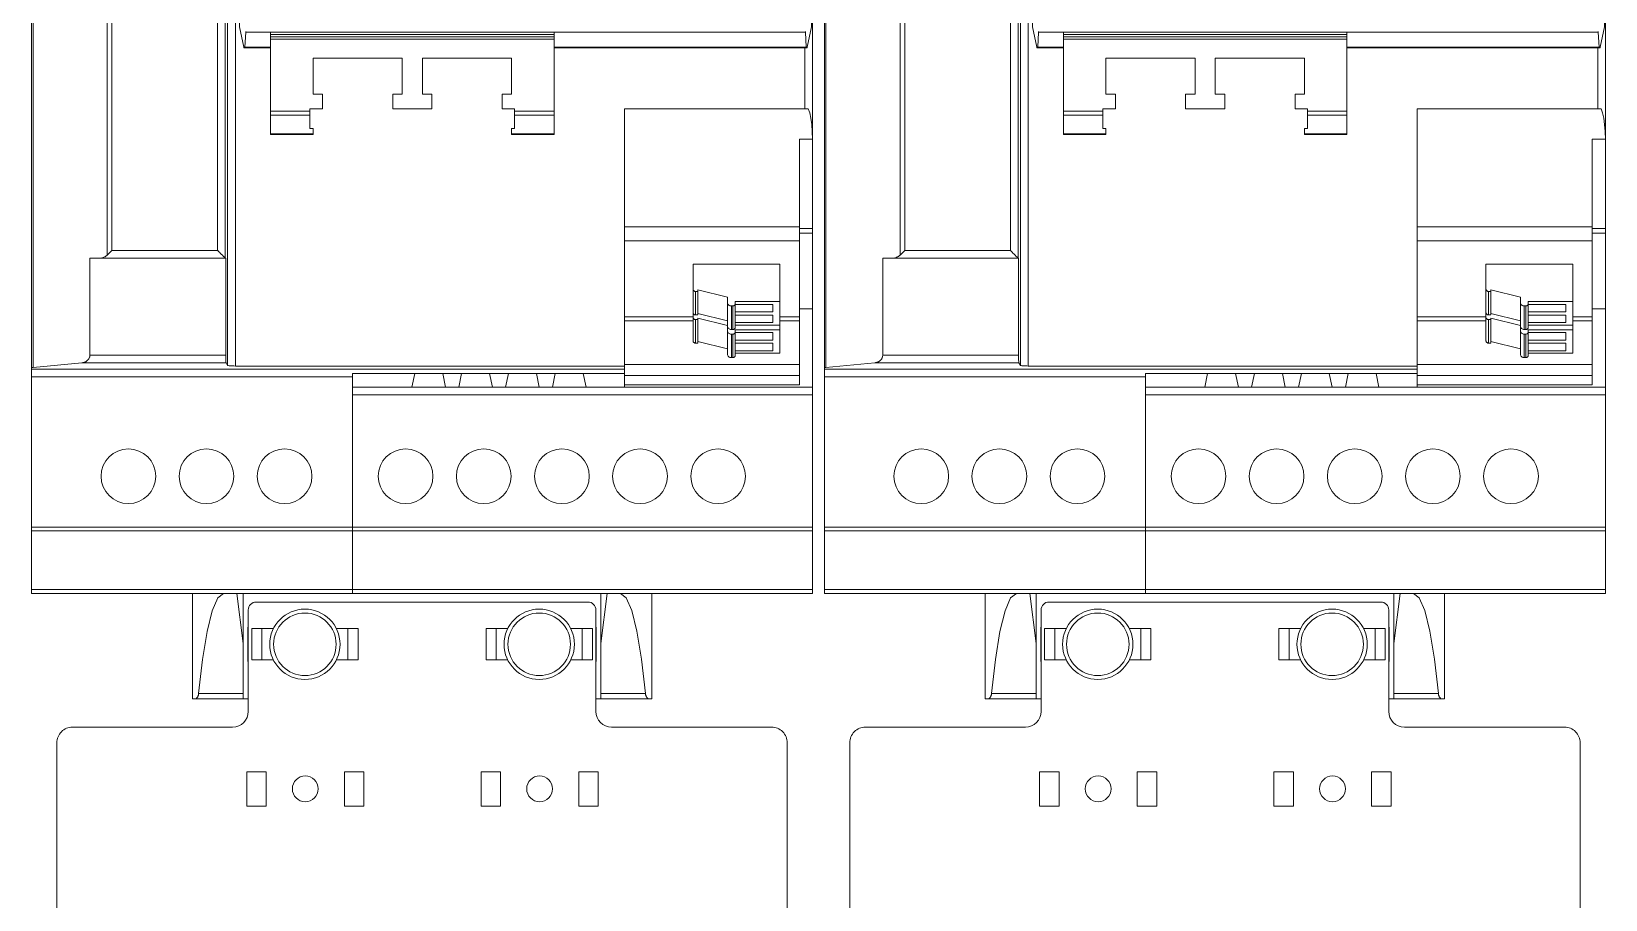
# Model space of a CAD drawing. Header units: millimetres. Extents: x 0 to 69574, y -5 to 41746.
# Drawn here: x 32444.6 to 32646.1, y 11201.7 to 11312.8 of the extents above; entities that cross this region are included whole.
import ezdxf

# ---------------------------------------------------------------- set-up
doc = ezdxf.new("R2010")
doc.units = ezdxf.units.MM
doc.layers.add('000-PI-Oprema', color=30, linetype='Continuous', lineweight=5)
doc.layers.add('000-PI_TEXT', color=7, linetype='Continuous')

# ---------------------------------------------------------------- blocks, each defined once
blk = doc.blocks.new('6SL3220-3YE22-0UF0')
at = {"layer": '000-PI-Oprema'}
for p, q in [((17490.35, 133.4), (17490.35, 373.58)), ((17520.75, 176), (17557.05, 176)), ((17520.75, 175.7), (17557.05, 175.7)), ((17520.75, 175.4), (17557.05, 175.4)), ((17517.34, 174.4), (17517.34, 174.3)), ((17517.34, 174.3), (17520.75, 174.3)), ((17520.75, 166.2), (17525.8, 166.2)), ((17520.75, 165.7), (17525.8, 165.7)), ((17552, 166.2), (17557.05, 166.2)), ((17552, 165.7), (17557.05, 165.7)), ((17520.75, 163.3), (17526.2, 163.3)), ((17551.6, 163.3), (17557.05, 163.3)), ((17566.05, 151.4), (17588.45, 151.4)), ((17588.45, 151.2), (17590.15, 151.2)), ((17566.05, 149.6), (17588.45, 149.6)), ((17588.45, 150.6), (17590.15, 150.6)), ((17514.95, 147.41), (17514.96, 147.4)), ((17566.05, 139.9), (17574.85, 139.9)), ((17566.05, 139.4), (17574.85, 139.4)), ((17575.15, 139.55), (17575.45, 139.55)), ((17579.25, 139.39), (17575.45, 140.33)), ((17585.95, 139.9), (17588.45, 139.9)), ((17585.95, 139.4), (17588.45, 139.4)), ((17588.45, 140.9), (17590.15, 140.9)), ((17580.25, 138.83), (17585.95, 138.83)), ((17579.25, 135.79), (17575.45, 136.73)), ((17490.15, 133.2), (17566.05, 133.2)), ((17496.6, 134), (17490.35, 133.4)), ((17566.05, 133.8), (17588.45, 133.8)), ((17490.15, 132.2), (17531.25, 132.2)), ((17538.85, 130.9), (17539.21, 132.64)), ((17543.15, 130.9), (17542.79, 132.64)), ((17544.85, 130.9), (17545.21, 132.64)), ((17549.15, 130.9), (17548.79, 132.64)), ((17550.85, 130.9), (17551.21, 132.64)), ((17555.15, 130.9), (17554.79, 132.64)), ((17556.85, 130.9), (17557.21, 132.64)), ((17561.15, 130.9), (17560.79, 132.64)), ((17566.05, 132.4), (17588.45, 132.4)), ((17531.25, 130.9), (17566.05, 130.9)), ((17531.25, 129.9), (17590.15, 129.9)), ((17490.15, 113), (17590.15, 113)), ((17490.15, 112.5), (17590.15, 112.5)), ((17490.15, 105), (17590.15, 105)), ((17517.25, 98.1), (17516.45, 104.5)), ((17517.25, 91), (17517.25, 104.5)), ((17518.9, 103.4), (17561.4, 103.4)), ((17563.05, 98.1), (17563.85, 104.5)), ((17519.65, 96), (17519.65, 100)), ((17529.18, 100), (17530.65, 100)), ((17549.65, 100), (17551.12, 100)), ((17559.18, 100), (17560.65, 100)), ((17529.18, 96), (17530.65, 96)), ((17549.65, 96), (17551.12, 96)), ((17559.18, 96), (17560.65, 96)), ((17495.4, 87.4), (17515.9, 87.4)), ((17564.4, 87.4), (17584.9, 87.4))]:
    blk.add_line(p, q, dxfattribs=at)
for points in [[(17492.45, 381.56), (17492.45, 383.25), (17490.15, 383.25), (17490.15, 104.5), (17531.25, 104.5), (17531.25, 132.64), (17566.05, 132.64)], [(17531.25, 104.5), (17590.15, 104.5), (17590.15, 383.25), (17587.85, 383.25), (17587.85, 381.56), (17573.15, 381.56), (17573.15, 383.25), (17507.15, 383.25), (17507.15, 381.56), (17492.45, 381.56)], [(17497.62, 135), (17497.62, 147.4), (17515.01, 147.4), (17515.01, 135), (17497.62, 135), (17497.62, 134.93), (17497.61, 134.86), (17497.6, 134.79), (17497.58, 134.72), (17497.55, 134.65), (17497.52, 134.59), (17497.49, 134.53), (17497.45, 134.48), (17497.41, 134.42), (17497.37, 134.37), (17497.33, 134.33), (17497.28, 134.29), (17497.24, 134.25), (17497.19, 134.22), (17497.14, 134.18), (17497.09, 134.15), (17497.04, 134.12), (17496.98, 134.1), (17496.93, 134.08), (17496.87, 134.06), (17496.82, 134.04), (17496.76, 134.03), (17496.71, 134.02), (17496.65, 134.01), (17496.6, 134), (17515.06, 134), (17515.25, 133.68), (17515.25, 373.22)], [(17514.95, 372.6), (17514.95, 147.41), (17514.94, 147.42), (17514.92, 147.43), (17514.9, 147.45)], [(17566.05, 133.6), (17516.25, 133.6), (17516.25, 373.32), (17589.15, 373.32)], [(17498.95, 372.6), (17499.05, 372.59), (17499.14, 372.57), (17499.24, 372.55), (17499.33, 372.52), (17499.43, 372.48), (17499.52, 372.44), (17499.61, 372.39), (17499.69, 372.34), (17499.77, 372.27), (17499.85, 372.21), (17499.85, 147.8), (17500.45, 148.4), (17500.45, 371.61)], [(17500.45, 148.4), (17513.96, 148.4), (17513.96, 371.6), (17513.95, 371.6), (17513.95, 371.61), (17500.45, 371.61), (17500.4, 371.66), (17500.34, 371.71), (17500.28, 371.78), (17500.21, 371.84), (17500.14, 371.91), (17500.07, 371.99), (17500, 372.06), (17499.92, 372.13), (17499.85, 372.21)], [(17517.34, 174.4), (17516.8, 177), (17516.8, 232.1), (17516.73, 234.1), (17516.65, 234.1)], [(17589.46, 174.4), (17590, 177), (17590, 232.1), (17590.07, 234.1), (17590.15, 234.1)], [(17520.75, 174.4), (17517.46, 174.4), (17517.57, 176.3), (17589.23, 176.3), (17589.34, 174.4), (17557.05, 174.4)], [(17517.58, 176.4), (17517.58, 176.36), (17517.57, 176.3)], [(17536.4, 166.5), (17536.4, 168.4), (17537.6, 168.4), (17537.6, 173), (17526.2, 173), (17526.2, 168.4), (17527.4, 168.4), (17527.4, 166.5), (17525.8, 166.5), (17525.8, 164), (17526.2, 164), (17526.2, 163.2), (17520.75, 163.2), (17520.75, 176.3)], [(17536.4, 166.5), (17541.4, 166.5), (17541.4, 168.4), (17540.2, 168.4), (17540.2, 173), (17551.6, 173), (17551.6, 168.4), (17550.4, 168.4), (17550.4, 166.5), (17552, 166.5), (17552, 164), (17551.6, 164), (17551.6, 163.2), (17557.05, 163.2), (17557.05, 176.3)], [(17589.23, 176.3), (17589.22, 176.36), (17589.22, 176.4)], [(17517.46, 174.3), (17517.46, 174.34), (17517.46, 174.4)], [(17557.05, 174.3), (17589.34, 174.3), (17589.46, 174.3), (17589.46, 174.4)], [(17590.15, 130.88), (17566.05, 130.88), (17566.05, 166.5), (17589.15, 166.5), (17589.15, 174.3)], [(17589.34, 174.4), (17589.34, 174.34), (17589.34, 174.3)], [(17590.15, 162.48), (17590.15, 162.63), (17590.11, 163.59), (17590.04, 164.49), (17589.92, 165.31), (17589.77, 165.98), (17589.59, 166.5), (17589.15, 166.5)], [(17566.05, 131.2), (17588.45, 131.2), (17588.45, 162.63), (17590.15, 162.63)], [(17498.83, 147.4), (17498.91, 147.4), (17498.99, 147.41), (17499.07, 147.42), (17499.16, 147.44), (17499.24, 147.46), (17499.33, 147.48), (17499.41, 147.51), (17499.49, 147.55), (17499.57, 147.59), (17499.64, 147.63), (17499.71, 147.68), (17499.78, 147.74), (17499.85, 147.8)], [(17514.9, 147.45), (17514.87, 147.48), (17514.84, 147.51), (17514.81, 147.55), (17514.77, 147.59), (17514.72, 147.63), (17514.68, 147.67), (17514.64, 147.72), (17514.59, 147.77), (17514.54, 147.81), (17514.49, 147.86), (17514.44, 147.91), (17514.39, 147.96), (17514.34, 148.01), (17514.29, 148.06), (17514.25, 148.11), (17514.2, 148.16), (17514.15, 148.2), (17514.11, 148.25), (17514.07, 148.29), (17514.03, 148.33), (17513.99, 148.36), (17513.96, 148.4)], [(17580.25, 135.23), (17585.95, 135.23), (17585.95, 146.63), (17574.85, 146.63), (17574.85, 136.82), (17574.86, 136.76), (17574.87, 136.71), (17574.9, 136.66), (17574.94, 136.62), (17574.98, 136.59), (17575.04, 136.56), (17575.09, 136.54), (17575.15, 136.54)], [(17574.85, 143.43), (17574.86, 143.37), (17574.87, 143.32), (17574.9, 143.27), (17574.94, 143.23), (17574.98, 143.2), (17575.04, 143.17), (17575.09, 143.15), (17575.15, 143.15)], [(17575.45, 143.15), (17575.15, 143.15), (17575.15, 140.14), (17575.45, 140.14), (17575.45, 143.34), (17579.25, 142.4), (17579.25, 135.14), (17579.26, 135.05), (17579.29, 134.96), (17579.33, 134.88), (17579.4, 134.81), (17579.47, 134.75), (17579.56, 134.71), (17579.65, 134.68), (17579.75, 134.67)], [(17579.25, 141.75), (17579.26, 141.66), (17579.29, 141.57), (17579.33, 141.49), (17579.4, 141.42), (17579.47, 141.36), (17579.56, 141.32), (17579.65, 141.29), (17579.75, 141.28)], [(17579.25, 138.74), (17579.26, 138.65), (17579.29, 138.56), (17579.33, 138.48), (17579.4, 138.41), (17579.47, 138.35), (17579.56, 138.31), (17579.65, 138.28), (17579.75, 138.27), (17579.75, 141.28), (17579.95, 141.28), (17579.95, 138.27), (17579.75, 138.27)], [(17579.95, 138.27), (17580.01, 138.28), (17580.06, 138.29), (17580.12, 138.32), (17580.16, 138.35), (17580.2, 138.4), (17580.23, 138.44), (17580.24, 138.5), (17580.25, 138.55), (17580.25, 141.84), (17585.95, 141.84)], [(17579.95, 141.28), (17580.01, 141.29), (17580.06, 141.3), (17580.12, 141.33), (17580.16, 141.36), (17580.2, 141.41), (17580.23, 141.45), (17580.24, 141.51), (17580.25, 141.56)], [(17580.25, 140.52), (17585.05, 140.52), (17585.05, 141.48), (17580.25, 141.48)], [(17574.85, 140.42), (17574.86, 140.36), (17574.87, 140.31), (17574.9, 140.26), (17574.94, 140.22), (17574.98, 140.19), (17575.04, 140.16), (17575.09, 140.14), (17575.15, 140.14)], [(17574.85, 139.83), (17574.86, 139.77), (17574.87, 139.72), (17574.9, 139.67), (17574.94, 139.63), (17574.98, 139.6), (17575.04, 139.57), (17575.09, 139.55), (17575.15, 139.55), (17575.15, 136.54), (17575.45, 136.54), (17575.45, 139.55), (17575.45, 139.74), (17579.25, 138.8)], [(17580.25, 139.15), (17585.05, 139.15), (17585.05, 140.12), (17580.25, 140.12)], [(17579.25, 138.15), (17579.26, 138.06), (17579.29, 137.97), (17579.33, 137.89), (17579.4, 137.82), (17579.47, 137.76), (17579.56, 137.72), (17579.65, 137.69), (17579.75, 137.68)], [(17579.95, 137.68), (17580.01, 137.69), (17580.06, 137.7), (17580.12, 137.73), (17580.16, 137.76), (17580.2, 137.81), (17580.23, 137.85), (17580.24, 137.91), (17580.25, 137.96), (17580.25, 134.95)], [(17580.25, 137.96), (17580.25, 138.24), (17585.95, 138.24)], [(17580.25, 136.92), (17585.05, 136.92), (17585.05, 137.88), (17580.25, 137.88)], [(17580.25, 135.55), (17585.05, 135.55), (17585.05, 136.52), (17580.25, 136.52)], [(17490.35, 133.4), (17490.24, 133.39), (17490.17, 133.37), (17490.15, 133.35)], [(17515.01, 135), (17515.01, 134.82), (17515.01, 134.64), (17515.02, 134.47), (17515.02, 134.33), (17515.03, 134.2), (17515.04, 134.1), (17515.05, 134.04), (17515.06, 134)], [(17515.25, 133.68), (17515.29, 133.67), (17515.35, 133.65), (17515.45, 133.64), (17515.58, 133.63), (17515.72, 133.62), (17515.89, 133.61), (17516.07, 133.61), (17516.25, 133.6)], [(17579.95, 134.67), (17580.01, 134.68), (17580.06, 134.69), (17580.12, 134.72), (17580.16, 134.75), (17580.2, 134.8), (17580.23, 134.84), (17580.24, 134.9), (17580.25, 134.95)], [(17517.9, 91), (17510.75, 91), (17510.75, 104.5)], [(17514.73, 104.5), (17514, 103.92), (17513.29, 102.29), (17512.63, 99.64), (17512.04, 96.07), (17511.55, 91.7)], [(17563.05, 91.7), (17568.75, 91.7), (17568.76, 91.65), (17568.76, 91.6), (17568.77, 91.55), (17568.79, 91.5), (17568.8, 91.45), (17568.82, 91.41), (17568.84, 91.37), (17568.85, 91.33), (17568.87, 91.29), (17568.89, 91.25), (17568.92, 91.22), (17568.94, 91.19), (17568.96, 91.16), (17568.98, 91.13), (17569.01, 91.11), (17569.03, 91.08), (17569.05, 91.06), (17569.08, 91.04), (17569.1, 91.03), (17569.13, 91.02), (17569.15, 91.01), (17569.17, 91), (17569.55, 91), (17569.55, 104.5)], [(17569.17, 91), (17563.05, 91), (17563.05, 104.5)], [(17568.75, 91.7), (17568.25, 96.09), (17567.66, 99.67), (17567, 102.32), (17566.29, 103.95), (17565.55, 104.5)], [(17517.9, 95.8), (17517.85, 95.8), (17517.85, 100.2), (17517.9, 100.2)], [(17521.12, 96), (17518.35, 96), (17518.35, 100), (17521.12, 100)], [(17562.4, 95.8), (17562.45, 95.8), (17562.45, 100.2), (17562.4, 100.2)], [(17511.13, 91), (17511.15, 91.01), (17511.17, 91.02), (17511.2, 91.03), (17511.22, 91.04), (17511.25, 91.06), (17511.27, 91.08), (17511.29, 91.11), (17511.32, 91.13), (17511.34, 91.16), (17511.36, 91.19), (17511.38, 91.22), (17511.41, 91.25), (17511.43, 91.29), (17511.45, 91.33), (17511.46, 91.37), (17511.48, 91.41), (17511.5, 91.45), (17511.51, 91.5), (17511.53, 91.55), (17511.54, 91.6), (17511.54, 91.65), (17511.55, 91.7), (17517.25, 91.7)], [(17513.65, 91), (17513.65, 91), (17515.15, 91), (17515.15, 91)], [(17565.15, 91), (17565.15, 91), (17566.65, 91), (17566.65, 91), (17564.65, 91), (17562.4, 91)]]:
    blk.add_lwpolyline(points, dxfattribs=at)
for points in [[(17579.95, 134.67), (17579.95, 137.68), (17579.75, 137.68), (17579.75, 134.67)], [(17531.95, 96), (17531.95, 100), (17530.65, 100), (17530.65, 96)], [(17549.65, 96), (17549.65, 100), (17548.35, 100), (17548.35, 96)], [(17561.95, 96), (17561.95, 100), (17560.65, 100), (17560.65, 96)], [(17520.2, 77.3), (17520.2, 81.7), (17517.7, 81.7), (17517.7, 77.3)], [(17532.7, 77.3), (17532.7, 81.7), (17530.2, 81.7), (17530.2, 77.3)], [(17550.2, 77.3), (17550.2, 81.7), (17547.7, 81.7), (17547.7, 77.3)], [(17562.7, 77.3), (17562.7, 81.7), (17560.2, 81.7), (17560.2, 77.3)]]:
    blk.add_lwpolyline(points, close=True, dxfattribs=at)
for points in [[(17518.9, 103.4, 0.414215), (17517.9, 102.4), (17517.9, 89.4, -0.414213), (17515.9, 87.4)], [(17561.4, 103.4, -0.414215), (17562.4, 102.4), (17562.4, 89.4, 0.414213), (17564.4, 87.4)], [(17495.4, 87.4, 0.414214), (17493.4, 85.4), (17493.4, 17, 0.414214), (17495.4, 15), (17500, 15), (17500, 4), (17498, 3), (17498, 2)], [(17552, 2), (17552, 3), (17550, 4), (17550, 15), (17573, 15), (17573, 4), (17571, 3), (17571, 2, 0.414214), (17573, 0), (17581, 0, 0.414214), (17583, 2), (17583, 3), (17581, 4), (17581, 15), (17584.9, 15, 0.414214), (17586.9, 17), (17586.9, 85.4, 0.414214), (17584.9, 87.4)]]:
    blk.add_lwpolyline(points, format="xyb", dxfattribs=at)
for centre, radius in [((17502.55, 119.5), 3.5), ((17512.55, 119.5), 3.5), ((17522.55, 119.5), 3.5), ((17538.05, 119.5), 3.5), ((17548.05, 119.5), 3.5), ((17558.05, 119.5), 3.5), ((17568.05, 119.5), 3.5), ((17578.05, 119.5), 3.5), ((17525.15, 98), 4.5), ((17525.15, 98), 4), ((17555.15, 98), 4.5), ((17555.15, 98), 4), ((17525.2, 79.5), 1.65), ((17555.2, 79.5), 1.65)]:
    blk.add_circle(centre, radius, dxfattribs=at)
blk = doc.blocks.new('SINAMICS_FSB_1mm')
at = {"layer": '000-PI_TEXT'}
blk.add_blockref('6SL3220-3YE22-0UF0', (53500, 54000), dxfattribs=at)

msp = doc.modelspace()

# ---------------------------------------------------------------- block references
for p in [(-38545.512, -42863.629), (-38444.012, -42863.629)]:
    msp.add_blockref('SINAMICS_FSB_1mm', p)

doc.saveas('drawing.dxf')
